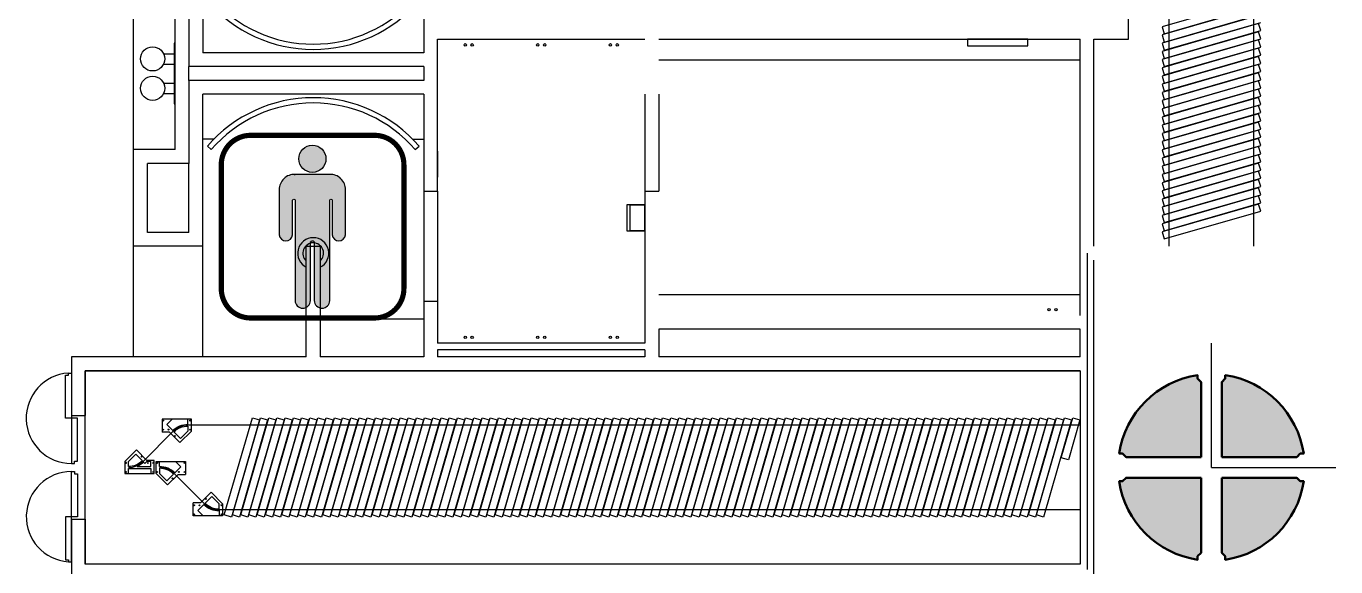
# Model space of a CAD drawing. Extents: x -2543 to 6312, y -522 to 14878.
# Drawn here: x 5554 to 6312, y 6182 to 6495 of the extents above; entities that cross this region are included whole.
import ezdxf
from ezdxf.lldxf.tags import DXFTag

# ---------------------------------------------------------------- set-up
doc = ezdxf.new("R2010")
doc.units = 0
doc.header["$LTSCALE"] = 5000
doc.header["$PDSIZE"] = 1
doc.layers.add('OCCC Phase V$0$2020sc01$0$L01-west$0$S-CONC-COLS', color=7, linetype='Continuous', lineweight=50)
doc.layers.add('OCCC Phase V$0$2020sc01$0$L01-west$0$S-CONC-SHAD', color=253, linetype='Continuous', lineweight=20)
doc.layers.add('OCCC Phase V$0$a-flor-aflta', color=8, linetype='Continuous')
doc.layers.add('show_xref', color=7, linetype='Continuous')
tags = doc.linetypes.add('OCCC PHASE V$0$HIDDEN2', pattern=[0.1875, 0.125, -0.0625]).pattern_tags.tags
tags[6:7] = [DXFTag(74, 4), DXFTag(75, 0), DXFTag(340, '0'), DXFTag(46, 0.0), DXFTag(50, 0.0), DXFTag(44, 0.0), DXFTag(45, 0.0)]
tags[4:5] = [DXFTag(74, 4), DXFTag(75, 0), DXFTag(340, '0'), DXFTag(46, 0.0), DXFTag(50, 0.0), DXFTag(44, 0.0), DXFTag(45, 0.0)]

# ---------------------------------------------------------------- blocks, each defined once
blk = doc.blocks.new('OCCC Phase V$0$WRsurtop')
at = {"layer": 'OCCC Phase V$0$a-flor-aflta', "linetype": 'OCCC PHASE V$0$HIDDEN2'}
for p, q in [((-7.5625, -8.5), (-7.5625, 0)), ((-7.5625, 0), (7.5625, 0)), ((7.5625, 0), (7.5625, -8.5)), ((7.5625, -8.5), (-7.5625, -8.5))]:
    blk.add_line(p, q, dxfattribs=at)
blk = doc.blocks.new('OCCC Phase V$0$45DLIB')
blk.add_lwpolyline([(-1.99999938, 8.5), (-1.99999938, 15.5), (15.00000062, 15.5), (15.00000062, 8), (10.72602788, 8), (4.61301425, 1.88698637)], close=True)
for centre in [(-1.37499938, 14.625), (-1.37499938, 9.375), (11.26248488, 9.42034047), (14.37500062, 14.625), (14.37500062, 9.375), (7.55017428, 5.70802987)]:
    blk.add_circle(centre, 0.2655)
at = {"layer": 'Defpoints'}
blk.add_lwpolyline([(6.2e-07, 15.5), (6.2e-07, 12.516), (13.00000062, 12.516), (13.00000062, 15.5)], dxfattribs=at)
for points in [[(6.2e-07, 11.484), (6.2e-07, 8.5), (4.19880069, 4.30119993), (8.06905355, 8.1714528, 0.19727423)], [(8.79899371, 8.90100986, 0.09294158), (4.97674655, 11.484), (13.00000062, 11.484), (13.00000062, 8.5), (10.62500062, 8.5), (9.51130069, 9.61369993), (8.79880106, 8.9012003)]]:
    blk.add_lwpolyline(points, format="xyb", close=True, dxfattribs=at)
blk = doc.blocks.new('OCCC Phase V$0$2020sc01$0$L01-west$0$c9q')
at = {"layer": 'OCCC Phase V$0$2020sc01$0$L01-west$0$S-CONC-SHAD'}
h = blk.add_hatch(color=256, dxfattribs=at)
edge = h.paths.add_edge_path()
edge.add_line((6, 6), (49.40411969, 6))
edge.add_line((49.40411969, 6), (51.40411969, 8))
edge.add_line((51.40411969, 8), (53.40411969, 8))
edge.add_arc((0, 0), 54, 8.519624009630077, 81.4803756010517)
edge.add_line((8, 53.40411969), (8, 51.40411969))
edge.add_line((8, 51.40411969), (6, 49.40411969))
edge.add_line((6, 49.40411969), (6, 6))
at = {"layer": 'Defpoints'}
blk.add_point((25, 25), dxfattribs=at)
at = {"layer": 'OCCC Phase V$0$2020sc01$0$L01-west$0$S-CONC-COLS'}
blk.add_lwpolyline([(6, 6), (49.40411969, 6), (51.40411969, 8), (53.40411969, 8, 0.32956068), (8, 53.40411969), (8, 51.40411969), (6, 49.40411969)], format="xyb", close=True, dxfattribs=at)
blk = doc.blocks.new('OCCC Phase V$0$I-Rstmen')
h = blk.add_hatch(color=256)
edge = h.paths.add_edge_path()
edge.add_arc((53.94217236, 22.80841982), 7.86485912, 0, 360.0000000000008)
h = blk.add_hatch(color=256)
edge = h.paths.add_edge_path()
edge.add_line((43.36776537, 13.78728022), (43.63229853, 13.78728022))
edge.add_line((43.63229853, 13.78728022), (43.91094377, 13.78728022))
edge.add_arc((43.63935452745231, 4.867709914520999), 8.923704116063677, 88.2559573455592, 179.9812346534924)
edge.add_line((34.71565089, 4.87063258), (34.71565089, -21.32201987))
edge.add_arc((38.616684235, -20.71828853214634), 3.947474216142326, 188.7974105212529, 351.2025894787488)
edge.add_line((42.51771758, -21.32201987), (42.51771758, -1.25956268))
edge.add_arc((43.214330675, -1.25956268), 0.696613095, 0, 180.0000000000004, ccw=False)
edge.add_line((43.91094377, -1.25956268), (43.91094377, -24.66576273))
edge.add_line((43.91094377, -24.66576273), (43.91094377, -59.21777234))
edge.add_arc((48.36926759, -59.21777234), 4.458323819999997, 180.0000000000004, 360)
edge.add_line((52.82759141, -59.21777234), (52.82759141, -25.78034369))
edge.add_arc((53.942172365, -25.78034369), 1.114580955000001, 0, 180.0000000000004, ccw=False)
edge.add_line((55.05675332, -25.78034369), (55.05675332, -59.21777234))
edge.add_arc((59.51507714, -59.21777234), 4.45832382, 180.0000000000004, 360)
edge.add_line((63.97340096, -59.21777234), (63.97340096, -24.66576273))
edge.add_line((63.97340096, -24.66576273), (63.97340096, -1.25956268))
edge.add_arc((64.670014055, -1.25956268), 0.696613095, 0, 180.0000000000004, ccw=False)
edge.add_line((65.36662715, -1.25956268), (65.36662715, -21.32201987))
edge.add_arc((69.267660495, -20.71828853214634), 3.947474216142326, 188.7974105212529, 351.2025894787488)
edge.add_line((73.16869384, -21.32201987), (73.16869384, 4.87063258))
edge.add_arc((64.24499020254778, 4.867709914520907), 8.923704116063677, 0.0187653465081772, 91.74404265444139)
edge.add_line((63.97340096, 13.78728022), (43.36776537, 13.78728022))
at = {"const_width": 3}
blk.add_lwpolyline([(18.18275073, -69.3598488), (89.92841465, -69.3598488, 0.41421356), (106.92080873, -52.36745471), (106.92080873, 19.3782092, 0.41421356), (89.92841465, 36.37060329), (18.18275073, 36.37060329, 0.41421356), (1.19035665, 19.3782092), (1.19035665, -52.36745471, 0.41421356)], format="xyb", close=True, dxfattribs=at)
blk.add_lwpolyline([(43.63229853, 13.78728022), (43.91094377, 13.78728022, 0.42306085), (34.71565089, 4.87063258), (34.71565089, -21.32201987, 0.85714286), (42.51771758, -21.32201987), (42.51771758, -1.25956268, -1), (43.91094377, -1.25956268), (43.91094377, -24.66576273), (43.91094377, -59.21777234, 1), (52.82759141, -59.21777234), (52.82759141, -25.78034369, -1), (55.05675332, -25.78034369), (55.05675332, -59.21777234, 1), (63.97340096, -59.21777234), (63.97340096, -24.66576273), (63.97340096, -1.25956268, -1), (65.36662715, -1.25956268), (65.36662715, -21.32201987, 0.85714286), (73.16869384, -21.32201987), (73.16869384, 4.87063258, 0.42306085), (63.97340096, 13.78728022), (43.36776537, 13.78728022)], format="xyb", close=True)
blk.add_circle((53.94217236, 22.80841982), 7.86485912)
blk = doc.blocks.new('FACILITY_X0000198')
at = {"layer": 'show_xref', "color": 0}
for p, q in [((6192.00004448, 6488), (6192.00004448, 6948)), ((6215.5, 6368), (6215.5, 6886.93387513)), ((6264.5, 6368), (6264.5, 6868.93387513)), ((5656.00004448, 6560), (5656.00004448, 6480)), ((5784.00004448, 6560), (5784.00004448, 6480)), ((5648.00004448, 6512), (5648.00004448, 6472)), ((6267.33354864, 6511.2011761), (6211.48795086, 6495.08333403)), ((6267.33354864, 6506.4511761), (6211.48795086, 6490.33333403)), ((6212.66645974, 6491), (6268.51205752, 6507.11784207)), ((5616.00004448, 6424), (5616.00004448, 6502)), ((5640.00004448, 6424), (5640.00004448, 6504)), ((6267.33354864, 6501.7011761), (6211.48795086, 6485.58333403)), ((6212.66645974, 6486.25), (6268.51205752, 6502.36784207)), ((6267.33354864, 6496.9511761), (6211.48795086, 6480.83333403)), ((6211.48795086, 6495.08333403), (6212.66645974, 6491)), ((6267.33354864, 6492.2011761), (6211.48795086, 6476.08333403)), ((6211.48795086, 6490.33333403), (6212.66645974, 6486.25)), ((6212.66645974, 6481.5), (6268.51205752, 6497.61784207)), ((6212.66645974, 6476.75), (6268.51205752, 6492.86784207)), ((6268.51205752, 6492.86784207), (6267.33354864, 6496.9511761)), ((6268.51205752, 6488.11784207), (6267.33354864, 6492.2011761)), ((5792.00004448, 6488), (5912.00004448, 6488)), ((5792.00004448, 6400), (5792.00004448, 6488)), ((5920.00004448, 6488), (6164.00004448, 6488)), ((6164.00004448, 6328), (6164.00004448, 6488)), ((6172.00004448, 6488), (6192.00004448, 6488)), ((6172.00004448, 6368), (6172.00004448, 6488)), ((6267.33354864, 6487.4511761), (6211.48795086, 6471.33333403)), ((6211.48795086, 6485.58333403), (6212.66645974, 6481.5)), ((6267.33354864, 6482.7011761), (6211.48795086, 6466.58333403)), ((6212.66645974, 6472), (6268.51205752, 6488.11784207)), ((6212.66645974, 6467.25), (6268.51205752, 6483.36784207)), ((6268.51205752, 6483.36784207), (6267.33354864, 6487.4511761)), ((6268.51205752, 6478.61784207), (6267.33354864, 6482.7011761)), ((5633.32091948, 6479.5), (5639.50004448, 6479.5)), ((5784.00004448, 6480), (5656.00004448, 6480)), ((5919.99995552, 6476), (6164.00004448, 6476)), ((6211.48795086, 6480.83333403), (6212.66645974, 6476.75)), ((6267.33354864, 6477.9511761), (6211.48795086, 6461.83333403)), ((6211.48795086, 6476.08333403), (6212.66645974, 6472)), ((6212.66645974, 6462.5), (6268.51205752, 6478.61784207)), ((6268.51205752, 6473.86784207), (6267.33354864, 6477.9511761)), ((5633.32091948, 6473.5), (5639.50004448, 6473.5)), ((5784.00004448, 6472), (5648.00004448, 6472)), ((5648.00004448, 6464), (5648.00004448, 6472)), ((5784.00004448, 6472), (5784.00004448, 6464)), ((6267.33354864, 6473.2011761), (6211.48795086, 6457.08333403)), ((6211.48795086, 6471.33333403), (6212.66645974, 6467.25)), ((6267.33354864, 6468.4511761), (6211.48795086, 6452.33333403)), ((6212.66645974, 6457.75), (6268.51205752, 6473.86784207)), ((6212.66645974, 6453), (6268.51205752, 6469.11784207)), ((6268.51205752, 6469.11784207), (6267.33354864, 6473.2011761)), ((6268.51205752, 6464.36784207), (6267.33354864, 6468.4511761)), ((5633.32091948, 6462.5), (5639.50004448, 6462.5)), ((5784.00004448, 6464), (5648.00004448, 6464)), ((5648.00004448, 6464), (5648.00004448, 6416)), ((6211.48795086, 6466.58333403), (6212.66645974, 6462.5)), ((6267.33354864, 6463.7011761), (6211.48795086, 6447.58333403)), ((6211.48795086, 6461.83333403), (6212.66645974, 6457.75)), ((6212.66645974, 6448.25), (6268.51205752, 6464.36784207)), ((6268.51205752, 6459.61784207), (6267.33354864, 6463.7011761)), ((5633.32091948, 6456.5), (5639.50004448, 6456.5)), ((5784.00004448, 6456), (5656.00004448, 6456)), ((5656.00004448, 6368), (5656.00004448, 6456)), ((5784.00004448, 6456), (5784.00004448, 6400)), ((5911.99995552, 6456), (5911.99995552, 6400)), ((5919.99995552, 6456), (5919.99995552, 6400)), ((6267.33354864, 6458.9511761), (6211.48795086, 6442.83333403)), ((6211.48795086, 6457.08333403), (6212.66645974, 6453)), ((6267.33354864, 6454.2011761), (6211.48795086, 6438.08333403)), ((6211.48795086, 6452.33333403), (6212.66645974, 6448.25)), ((6212.66645974, 6443.5), (6268.51205752, 6459.61784207)), ((6212.66645974, 6438.75), (6268.51205752, 6454.86784207)), ((6268.51205752, 6454.86784207), (6267.33354864, 6458.9511761)), ((6268.51205752, 6450.11784207), (6267.33354864, 6454.2011761)), ((6267.33354864, 6449.4511761), (6211.48795086, 6433.33333403)), ((6211.48795086, 6447.58333403), (6212.66645974, 6443.5)), ((6267.33354864, 6444.7011761), (6211.48795086, 6428.58333403)), ((6212.66645974, 6434), (6268.51205752, 6450.11784207)), ((6212.66645974, 6429.25), (6268.51205752, 6445.36784207)), ((6268.51205752, 6445.36784207), (6267.33354864, 6449.4511761)), ((6268.51205752, 6440.61784207), (6267.33354864, 6444.7011761)), ((6211.48795086, 6442.83333403), (6212.66645974, 6438.75)), ((6267.33354864, 6439.9511761), (6211.48795086, 6423.83333403)), ((6211.48795086, 6438.08333403), (6212.66645974, 6434)), ((6212.66645974, 6424.5), (6268.51205752, 6440.61784207)), ((6268.51205752, 6435.86784207), (6267.33354864, 6439.9511761)), ((5662.47030252, 6430.0196747), (5656.00080252, 6430.0196747)), ((5777.52978643, 6430.0196747), (5783.99928643, 6430.0196747)), ((6267.33354864, 6435.2011761), (6211.48795086, 6419.08333403)), ((6211.48795086, 6433.33333403), (6212.66645974, 6429.25)), ((6267.33354864, 6430.4511761), (6211.48795086, 6414.33333403)), ((6212.66645974, 6419.75), (6268.51205752, 6435.86784207)), ((6212.66645974, 6415), (6268.51205752, 6431.11784207)), ((6268.51205752, 6431.11784207), (6267.33354864, 6435.2011761)), ((6268.51205752, 6426.36784207), (6267.33354864, 6430.4511761)), ((5616.00004448, 6368), (5616.00004448, 6424)), ((5640.00004448, 6424), (5616.00004448, 6424)), ((5661.00080252, 6424.0196747), (5658.73155252, 6425.9819247)), ((5778.99928643, 6424.0196747), (5781.26853643, 6425.9819247)), ((5792.00004448, 6423.0625), (5792.00004448, 6408.0625)), ((6211.48795086, 6428.58333403), (6212.66645974, 6424.5)), ((6267.33354864, 6425.7011761), (6211.48795086, 6409.58333403)), ((6211.48795086, 6423.83333403), (6212.66645974, 6419.75)), ((6212.66645974, 6410.25), (6268.51205752, 6426.36784207)), ((6268.51205752, 6421.61784207), (6267.33354864, 6425.7011761)), ((5624.00004448, 6376), (5624.00004448, 6416)), ((5648.00004448, 6416), (5624.00004448, 6416)), ((5648.00004448, 6376), (5648.00004448, 6416)), ((6267.33354864, 6420.9511761), (6211.48795086, 6404.83333403)), ((6211.48795086, 6419.08333403), (6212.66645974, 6415)), ((6267.33354864, 6416.2011761), (6211.48795086, 6400.08333403)), ((6211.48795086, 6414.33333403), (6212.66645974, 6410.25)), ((6212.66645974, 6405.5), (6268.51205752, 6421.61784207)), ((6212.66645974, 6400.75), (6268.51205752, 6416.86784207)), ((6268.51205752, 6416.86784207), (6267.33354864, 6420.9511761)), ((6268.51205752, 6412.11784207), (6267.33354864, 6416.2011761)), ((6267.33354864, 6411.4511761), (6211.48795086, 6395.33333403)), ((6211.48795086, 6409.58333403), (6212.66645974, 6405.5)), ((6267.33354864, 6406.7011761), (6211.48795086, 6390.58333403)), ((6212.66645974, 6396), (6268.51205752, 6412.11784207)), ((6212.66645974, 6391.25), (6268.51205752, 6407.36784207)), ((6268.51205752, 6407.36784207), (6267.33354864, 6411.4511761)), ((6268.51205752, 6402.61784207), (6267.33354864, 6406.7011761)), ((5783.99995552, 6400), (5783.99995552, 6336)), ((5784.00004448, 6400), (5792.00004448, 6400)), ((5791.99995552, 6400), (5791.99995552, 6336)), ((5912.00004448, 6400), (5912.00004448, 6312)), ((5912.00004448, 6400), (5920.00004448, 6400)), ((6211.48795086, 6404.83333403), (6212.66645974, 6400.75)), ((6267.33354864, 6401.9511761), (6211.48795086, 6385.83333403)), ((6211.48795086, 6400.08333403), (6212.66645974, 6396)), ((6212.66645974, 6386.5), (6268.51205752, 6402.61784207)), ((6268.51205752, 6397.86784207), (6267.33354864, 6401.9511761)), ((5901.49995552, 6392), (5901.49995552, 6377)), ((5911.99995552, 6392), (5901.49995552, 6392)), ((5911.99995552, 6377), (5911.99995552, 6392)), ((6267.33354864, 6397.2011761), (6211.48795086, 6381.08333403)), ((6211.48795086, 6395.33333403), (6212.66645974, 6391.25)), ((6267.33354864, 6392.4511761), (6211.48795086, 6376.33333403)), ((6212.66645974, 6381.75), (6268.51205752, 6397.86784207)), ((6212.66645974, 6377), (6268.51205752, 6393.11784207)), ((6268.51205752, 6393.11784207), (6267.33354864, 6397.2011761)), ((6268.51205752, 6388.36784207), (6267.33354864, 6392.4511761)), ((6211.48795086, 6390.58333403), (6212.66645974, 6386.5)), ((6211.48795086, 6385.83333403), (6212.66645974, 6381.75)), ((6212.66645974, 6372.25), (6268.51205752, 6388.36784207)), ((5901.49995552, 6377), (5911.99995552, 6377)), ((6211.48795086, 6381.08333403), (6212.66645974, 6377)), ((6211.48795086, 6376.33333403), (6212.66645974, 6372.25)), ((5648.00004448, 6376), (5624.00004448, 6376)), ((5616.00004448, 6304), (5616.00004448, 6368)), ((5656.00004448, 6368), (5616.00004448, 6368)), ((5656.00004448, 6304), (5656.00004448, 6368)), ((5716.00004448, 6368), (5724.00004448, 6368)), ((5716.00004448, 6304), (5716.00004448, 6368)), ((5724.00004448, 6368), (5724.00004448, 6304)), ((6168, 6364), (6168, 6298)), ((6172.00004448, 6120), (6172.00004448, 6360)), ((6164.00004448, 6340), (5919.99995552, 6340)), ((5784.00004448, 6336), (5784.00004448, 6304)), ((5792.00004448, 6336), (5784.00004448, 6336)), ((5792.00004448, 6336), (5792.00004448, 6312)), ((5724.00004448, 6326), (5784.00004448, 6326)), ((6164.00004448, 6320), (5920.00004448, 6320)), ((5920.00004448, 6320), (5920.00004448, 6304)), ((6164.00004448, 6304), (6164.00004448, 6320)), ((5912.00004448, 6312), (5792.00004448, 6312)), ((6240, 6240), (6240, 6312)), ((5716.00004448, 6304), (5580.00004448, 6304)), ((5580.00004448, 6304), (5580.00004448, 6270)), ((5784.00004448, 6304), (5724.00004448, 6304)), ((5912.00004448, 6308), (5792.00004448, 6308)), ((5792.00004448, 6308), (5792.00004448, 6304)), ((5912.00004448, 6304), (5792.00004448, 6304)), ((5912.00004448, 6308), (5912.00004448, 6304)), ((6164.00004448, 6304), (5920.00004448, 6304)), ((5576.50004448, 6268.5), (5576.50004448, 6293.375)), ((5576.50004448, 6293.375), (5578.25004448, 6293.375)), ((5578.25004448, 6293.375), (5578.25004448, 6294.625)), ((5578.25004448, 6294.625), (5580.00004448, 6294.625)), ((5580.00004448, 6294.625), (5580.00004448, 6268.5)), ((6164.00004448, 6296), (5588.00004448, 6296)), ((5588.00004448, 6296), (5588.00004448, 6270)), ((6164.00004448, 6296), (6164.00004448, 6184)), ((6168, 6298), (6168, 6298)), ((6168, 6298), (6168, 6181)), ((5580.00004448, 6268.5), (5576.50004448, 6268.5)), ((5580.00004448, 6270), (5588.00004448, 6270)), ((5580.00004448, 6268.5), (5580.00004448, 6242.375)), ((5583.50004448, 6268.5), (5580.00004448, 6268.5)), ((5583.50004448, 6243.625), (5583.50004448, 6268.5)), ((5632.44116881, 6268), (5632.44116881, 6260.5)), ((5649.44116881, 6268), (5632.44116881, 6268)), ((6164.00004448, 6264.5), (5647.44116935, 6264.5)), ((5649.44116881, 6261), (5649.44116881, 6268)), ((5668.52141367, 6212.48630427), (5684.74324181, 6268.69219623)), ((5688.82657584, 6267.51368735), (5672.6047477, 6211.30779539)), ((5673.27141367, 6212.48630427), (5689.49324181, 6268.69219623)), ((5693.57657584, 6267.51368735), (5677.3547477, 6211.30779539)), ((5678.02141367, 6212.48630427), (5694.24324181, 6268.69219623)), ((5698.32657584, 6267.51368735), (5682.1047477, 6211.30779539)), ((5682.77141367, 6212.48630427), (5698.99324181, 6268.69219623)), ((5684.74324181, 6268.69219623), (5688.82657584, 6267.51368735)), ((5703.07657584, 6267.51368735), (5686.8547477, 6211.30779539)), ((5687.52141367, 6212.48630427), (5703.74324181, 6268.69219623)), ((5689.49324181, 6268.69219623), (5693.57657584, 6267.51368735)), ((5707.82657584, 6267.51368735), (5691.6047477, 6211.30779539)), ((5692.27141367, 6212.48630427), (5708.49324181, 6268.69219623)), ((5694.24324181, 6268.69219623), (5698.32657584, 6267.51368735)), ((5712.57657584, 6267.51368735), (5696.3547477, 6211.30779539)), ((5697.02141367, 6212.48630427), (5713.24324181, 6268.69219623)), ((5698.99324181, 6268.69219623), (5703.07657584, 6267.51368735)), ((5717.32657584, 6267.51368735), (5701.1047477, 6211.30779539)), ((5701.77141367, 6212.48630427), (5717.99324181, 6268.69219623)), ((5703.74324181, 6268.69219623), (5707.82657584, 6267.51368735)), ((5722.07657584, 6267.51368735), (5705.8547477, 6211.30779539)), ((5706.52141367, 6212.48630427), (5722.74324181, 6268.69219623)), ((5708.49324181, 6268.69219623), (5712.57657584, 6267.51368735)), ((5726.82657584, 6267.51368735), (5710.6047477, 6211.30779539)), ((5711.27141367, 6212.48630427), (5727.49324181, 6268.69219623)), ((5713.24324181, 6268.69219623), (5717.32657584, 6267.51368735)), ((5731.57657584, 6267.51368735), (5715.3547477, 6211.30779539)), ((5716.02141367, 6212.48630427), (5732.24324181, 6268.69219623)), ((5717.99324181, 6268.69219623), (5722.07657584, 6267.51368735)), ((5736.32657584, 6267.51368735), (5720.1047477, 6211.30779539)), ((5720.77141367, 6212.48630427), (5736.99324181, 6268.69219623)), ((5722.74324181, 6268.69219623), (5726.82657584, 6267.51368735)), ((5741.07657584, 6267.51368735), (5724.8547477, 6211.30779539)), ((5725.52141367, 6212.48630427), (5741.74324181, 6268.69219623)), ((5727.49324181, 6268.69219623), (5731.57657584, 6267.51368735)), ((5745.82657584, 6267.51368735), (5729.6047477, 6211.30779539)), ((5730.27141367, 6212.48630427), (5746.49324181, 6268.69219623)), ((5732.24324181, 6268.69219623), (5736.32657584, 6267.51368735)), ((5750.57657584, 6267.51368735), (5734.3547477, 6211.30779539)), ((5735.02141367, 6212.48630427), (5751.24324181, 6268.69219623)), ((5736.99324181, 6268.69219623), (5741.07657584, 6267.51368735)), ((5755.32657584, 6267.51368735), (5739.1047477, 6211.30779539)), ((5739.77141367, 6212.48630427), (5755.99324181, 6268.69219623)), ((5741.74324181, 6268.69219623), (5745.82657584, 6267.51368735)), ((5760.07657584, 6267.51368735), (5743.8547477, 6211.30779539)), ((5744.52141367, 6212.48630427), (5760.74324181, 6268.69219623)), ((5746.49324181, 6268.69219623), (5750.57657584, 6267.51368735)), ((5764.82657584, 6267.51368735), (5748.6047477, 6211.30779539)), ((5749.27141367, 6212.48630427), (5765.49324181, 6268.69219623)), ((5751.24324181, 6268.69219623), (5755.32657584, 6267.51368735)), ((5769.57657584, 6267.51368735), (5753.3547477, 6211.30779539)), ((5754.02141367, 6212.48630427), (5770.24324181, 6268.69219623)), ((5755.99324181, 6268.69219623), (5760.07657584, 6267.51368735)), ((5774.32657584, 6267.51368735), (5758.1047477, 6211.30779539)), ((5758.77141367, 6212.48630427), (5774.99324181, 6268.69219623)), ((5760.74324181, 6268.69219623), (5764.82657584, 6267.51368735)), ((5779.07657584, 6267.51368735), (5762.8547477, 6211.30779539)), ((5763.52141367, 6212.48630427), (5779.74324181, 6268.69219623)), ((5765.49324181, 6268.69219623), (5769.57657584, 6267.51368735)), ((5783.82657584, 6267.51368735), (5767.6047477, 6211.30779539)), ((5768.27141367, 6212.48630427), (5784.49324181, 6268.69219623)), ((5770.24324181, 6268.69219623), (5774.32657584, 6267.51368735)), ((5788.57657584, 6267.51368735), (5772.3547477, 6211.30779539)), ((5773.02141367, 6212.48630427), (5789.24324181, 6268.69219623)), ((5774.99324181, 6268.69219623), (5779.07657584, 6267.51368735)), ((5793.32657584, 6267.51368735), (5777.1047477, 6211.30779539)), ((5777.77141367, 6212.48630427), (5793.99324181, 6268.69219623)), ((5779.74324181, 6268.69219623), (5783.82657584, 6267.51368735)), ((5798.07657584, 6267.51368735), (5781.8547477, 6211.30779539)), ((5782.52141367, 6212.48630427), (5798.74324181, 6268.69219623)), ((5784.49324181, 6268.69219623), (5788.57657584, 6267.51368735)), ((5802.82657584, 6267.51368735), (5786.6047477, 6211.30779539)), ((5787.27141367, 6212.48630427), (5803.49324181, 6268.69219623)), ((5789.24324181, 6268.69219623), (5793.32657584, 6267.51368735)), ((5807.57657584, 6267.51368735), (5791.3547477, 6211.30779539)), ((5792.02141367, 6212.48630427), (5808.24324181, 6268.69219623)), ((5793.99324181, 6268.69219623), (5798.07657584, 6267.51368735)), ((5812.32657584, 6267.51368735), (5796.1047477, 6211.30779539)), ((5796.77141367, 6212.48630427), (5812.99324181, 6268.69219623)), ((5798.74324181, 6268.69219623), (5802.82657584, 6267.51368735)), ((5817.07657584, 6267.51368735), (5800.8547477, 6211.30779539)), ((5801.52141367, 6212.48630427), (5817.74324181, 6268.69219623)), ((5803.49324181, 6268.69219623), (5807.57657584, 6267.51368735)), ((5821.82657584, 6267.51368735), (5805.6047477, 6211.30779539)), ((5806.27141367, 6212.48630427), (5822.49324181, 6268.69219623)), ((5808.24324181, 6268.69219623), (5812.32657584, 6267.51368735)), ((5826.57657584, 6267.51368735), (5810.3547477, 6211.30779539)), ((5811.02141367, 6212.48630427), (5827.24324181, 6268.69219623)), ((5812.99324181, 6268.69219623), (5817.07657584, 6267.51368735)), ((5831.32657584, 6267.51368735), (5815.1047477, 6211.30779539)), ((5815.77141367, 6212.48630427), (5831.99324181, 6268.69219623)), ((5817.74324181, 6268.69219623), (5821.82657584, 6267.51368735)), ((5836.07657584, 6267.51368735), (5819.8547477, 6211.30779539)), ((5820.52141367, 6212.48630427), (5836.74324181, 6268.69219623)), ((5822.49324181, 6268.69219623), (5826.57657584, 6267.51368735)), ((5840.82657584, 6267.51368735), (5824.6047477, 6211.30779539)), ((5825.27141367, 6212.48630427), (5841.49324181, 6268.69219623)), ((5827.24324181, 6268.69219623), (5831.32657584, 6267.51368735)), ((5845.57657584, 6267.51368735), (5829.3547477, 6211.30779539)), ((5830.02141367, 6212.48630427), (5846.24324181, 6268.69219623)), ((5831.99324181, 6268.69219623), (5836.07657584, 6267.51368735)), ((5850.32657584, 6267.51368735), (5834.1047477, 6211.30779539)), ((5834.77141367, 6212.48630427), (5850.99324181, 6268.69219623)), ((5836.74324181, 6268.69219623), (5840.82657584, 6267.51368735)), ((5855.07657584, 6267.51368735), (5838.8547477, 6211.30779539)), ((5839.52141367, 6212.48630427), (5855.74324181, 6268.69219623)), ((5841.49324181, 6268.69219623), (5845.57657584, 6267.51368735)), ((5859.82657584, 6267.51368735), (5843.6047477, 6211.30779539)), ((5844.27141367, 6212.48630427), (5860.49324181, 6268.69219623)), ((5846.24324181, 6268.69219623), (5850.32657584, 6267.51368735)), ((5864.57657584, 6267.51368735), (5848.3547477, 6211.30779539)), ((5849.02141367, 6212.48630427), (5865.24324181, 6268.69219623)), ((5850.99324181, 6268.69219623), (5855.07657584, 6267.51368735)), ((5869.32657584, 6267.51368735), (5853.1047477, 6211.30779539)), ((5853.77141367, 6212.48630427), (5869.99324181, 6268.69219623)), ((5855.74324181, 6268.69219623), (5859.82657584, 6267.51368735)), ((5874.07657584, 6267.51368735), (5857.8547477, 6211.30779539)), ((5858.52141367, 6212.48630427), (5874.74324181, 6268.69219623)), ((5860.49324181, 6268.69219623), (5864.57657584, 6267.51368735)), ((5878.82657584, 6267.51368735), (5862.6047477, 6211.30779539)), ((5863.27141367, 6212.48630427), (5879.49324181, 6268.69219623)), ((5865.24324181, 6268.69219623), (5869.32657584, 6267.51368735)), ((5883.57657584, 6267.51368735), (5867.3547477, 6211.30779539)), ((5868.02141367, 6212.48630427), (5884.24324181, 6268.69219623)), ((5869.99324181, 6268.69219623), (5874.07657584, 6267.51368735)), ((5888.32657584, 6267.51368735), (5872.1047477, 6211.30779539)), ((5872.77141367, 6212.48630427), (5888.99324181, 6268.69219623)), ((5874.74324181, 6268.69219623), (5878.82657584, 6267.51368735)), ((5893.07657584, 6267.51368735), (5876.8547477, 6211.30779539)), ((5877.52141367, 6212.48630427), (5893.74324181, 6268.69219623)), ((5879.49324181, 6268.69219623), (5883.57657584, 6267.51368735)), ((5897.82657584, 6267.51368735), (5881.6047477, 6211.30779539)), ((5882.27141367, 6212.48630427), (5898.49324181, 6268.69219623)), ((5884.24324181, 6268.69219623), (5888.32657584, 6267.51368735)), ((5902.57657584, 6267.51368735), (5886.3547477, 6211.30779539)), ((5887.02141367, 6212.48630427), (5903.24324181, 6268.69219623)), ((5888.99324181, 6268.69219623), (5893.07657584, 6267.51368735)), ((5907.32657584, 6267.51368735), (5891.1047477, 6211.30779539)), ((5891.77141367, 6212.48630427), (5907.99324181, 6268.69219623)), ((5893.74324181, 6268.69219623), (5897.82657584, 6267.51368735)), ((5912.07657584, 6267.51368735), (5895.8547477, 6211.30779539)), ((5896.52141367, 6212.48630427), (5912.74324181, 6268.69219623)), ((5898.49324181, 6268.69219623), (5902.57657584, 6267.51368735)), ((5916.82657584, 6267.51368735), (5900.6047477, 6211.30779539)), ((5901.27141367, 6212.48630427), (5917.49324181, 6268.69219623)), ((5903.24324181, 6268.69219623), (5907.32657584, 6267.51368735)), ((5921.57657584, 6267.51368735), (5905.3547477, 6211.30779539)), ((5906.02141367, 6212.48630427), (5922.24324181, 6268.69219623)), ((5907.99324181, 6268.69219623), (5912.07657584, 6267.51368735)), ((5926.32657584, 6267.51368735), (5910.1047477, 6211.30779539)), ((5910.77141367, 6212.48630427), (5926.99324181, 6268.69219623)), ((5912.74324181, 6268.69219623), (5916.82657584, 6267.51368735)), ((5931.07657584, 6267.51368735), (5914.8547477, 6211.30779539)), ((5915.52141367, 6212.48630427), (5931.74324181, 6268.69219623)), ((5917.49324181, 6268.69219623), (5921.57657584, 6267.51368735)), ((5935.82657584, 6267.51368735), (5919.6047477, 6211.30779539)), ((5920.27141367, 6212.48630427), (5936.49324181, 6268.69219623)), ((5922.24324181, 6268.69219623), (5926.32657584, 6267.51368735)), ((5940.57657584, 6267.51368735), (5924.3547477, 6211.30779539)), ((5925.02141367, 6212.48630427), (5941.24324181, 6268.69219623)), ((5926.99324181, 6268.69219623), (5931.07657584, 6267.51368735)), ((5945.32657584, 6267.51368735), (5929.1047477, 6211.30779539)), ((5929.77141367, 6212.48630427), (5945.99324181, 6268.69219623)), ((5931.74324181, 6268.69219623), (5935.82657584, 6267.51368735)), ((5950.07657584, 6267.51368735), (5933.8547477, 6211.30779539)), ((5934.52141367, 6212.48630427), (5950.74324181, 6268.69219623)), ((5936.49324181, 6268.69219623), (5940.57657584, 6267.51368735)), ((5954.82657584, 6267.51368735), (5938.6047477, 6211.30779539)), ((5939.27141367, 6212.48630427), (5955.49324181, 6268.69219623)), ((5941.24324181, 6268.69219623), (5945.32657584, 6267.51368735)), ((5959.57657584, 6267.51368735), (5943.3547477, 6211.30779539)), ((5944.02141367, 6212.48630427), (5960.24324181, 6268.69219623)), ((5945.99324181, 6268.69219623), (5950.07657584, 6267.51368735)), ((5964.32657584, 6267.51368735), (5948.1047477, 6211.30779539)), ((5948.77141367, 6212.48630427), (5964.99324181, 6268.69219623)), ((5950.74324181, 6268.69219623), (5954.82657584, 6267.51368735)), ((5969.07657584, 6267.51368735), (5952.8547477, 6211.30779539)), ((5953.52141367, 6212.48630427), (5969.74324181, 6268.69219623)), ((5955.49324181, 6268.69219623), (5959.57657584, 6267.51368735)), ((5973.82657584, 6267.51368735), (5957.6047477, 6211.30779539)), ((5958.27141367, 6212.48630427), (5974.49324181, 6268.69219623)), ((5960.24324181, 6268.69219623), (5964.32657584, 6267.51368735)), ((5978.57657584, 6267.51368735), (5962.3547477, 6211.30779539)), ((5963.02141367, 6212.48630427), (5979.24324181, 6268.69219623)), ((5964.99324181, 6268.69219623), (5969.07657584, 6267.51368735)), ((5983.32657584, 6267.51368735), (5967.1047477, 6211.30779539)), ((5967.77141367, 6212.48630427), (5983.99324181, 6268.69219623)), ((5969.74324181, 6268.69219623), (5973.82657584, 6267.51368735)), ((5988.07657584, 6267.51368735), (5971.8547477, 6211.30779539)), ((5972.52141367, 6212.48630427), (5988.74324181, 6268.69219623)), ((5974.49324181, 6268.69219623), (5978.57657584, 6267.51368735)), ((5992.82657584, 6267.51368735), (5976.6047477, 6211.30779539)), ((5977.27141367, 6212.48630427), (5993.49324181, 6268.69219623)), ((5979.24324181, 6268.69219623), (5983.32657584, 6267.51368735)), ((5997.57657584, 6267.51368735), (5981.3547477, 6211.30779539)), ((5982.02141367, 6212.48630427), (5998.24324181, 6268.69219623)), ((5983.99324181, 6268.69219623), (5988.07657584, 6267.51368735)), ((6002.32657584, 6267.51368735), (5986.1047477, 6211.30779539)), ((5986.77141367, 6212.48630427), (6002.99324181, 6268.69219623)), ((5988.74324181, 6268.69219623), (5992.82657584, 6267.51368735)), ((6007.07657584, 6267.51368735), (5990.8547477, 6211.30779539)), ((5991.52141367, 6212.48630427), (6007.74324181, 6268.69219623)), ((5993.49324181, 6268.69219623), (5997.57657584, 6267.51368735)), ((6011.82657584, 6267.51368735), (5995.6047477, 6211.30779539)), ((5996.27141367, 6212.48630427), (6012.49324181, 6268.69219623)), ((5998.24324181, 6268.69219623), (6002.32657584, 6267.51368735)), ((6016.57657584, 6267.51368735), (6000.3547477, 6211.30779539)), ((6001.02141367, 6212.48630427), (6017.24324181, 6268.69219623)), ((6002.99324181, 6268.69219623), (6007.07657584, 6267.51368735)), ((6021.32657584, 6267.51368735), (6005.1047477, 6211.30779539)), ((6005.77141367, 6212.48630427), (6021.99324181, 6268.69219623)), ((6007.74324181, 6268.69219623), (6011.82657584, 6267.51368735)), ((6026.07657584, 6267.51368735), (6009.8547477, 6211.30779539)), ((6010.52141367, 6212.48630427), (6026.74324181, 6268.69219623)), ((6012.49324181, 6268.69219623), (6016.57657584, 6267.51368735)), ((6030.82657584, 6267.51368735), (6014.6047477, 6211.30779539)), ((6015.27141367, 6212.48630427), (6031.49324181, 6268.69219623)), ((6017.24324181, 6268.69219623), (6021.32657584, 6267.51368735)), ((6035.57657584, 6267.51368735), (6019.3547477, 6211.30779539)), ((6020.02141367, 6212.48630427), (6036.24324181, 6268.69219623)), ((6021.99324181, 6268.69219623), (6026.07657584, 6267.51368735)), ((6040.32657584, 6267.51368735), (6024.1047477, 6211.30779539)), ((6024.77141367, 6212.48630427), (6040.99324181, 6268.69219623)), ((6026.74324181, 6268.69219623), (6030.82657584, 6267.51368735)), ((6045.07657584, 6267.51368735), (6028.8547477, 6211.30779539)), ((6029.52141367, 6212.48630427), (6045.74324181, 6268.69219623)), ((6031.49324181, 6268.69219623), (6035.57657584, 6267.51368735)), ((6049.82657584, 6267.51368735), (6033.6047477, 6211.30779539)), ((6034.27141367, 6212.48630427), (6050.49324181, 6268.69219623)), ((6036.24324181, 6268.69219623), (6040.32657584, 6267.51368735)), ((6054.57657584, 6267.51368735), (6038.3547477, 6211.30779539)), ((6039.02141367, 6212.48630427), (6055.24324181, 6268.69219623)), ((6040.99324181, 6268.69219623), (6045.07657584, 6267.51368735)), ((6059.32657584, 6267.51368735), (6043.1047477, 6211.30779539)), ((6043.77141367, 6212.48630427), (6059.99324181, 6268.69219623)), ((6045.74324181, 6268.69219623), (6049.82657584, 6267.51368735)), ((6064.07657584, 6267.51368735), (6047.8547477, 6211.30779539)), ((6048.52141367, 6212.48630427), (6064.74324181, 6268.69219623)), ((6050.49324181, 6268.69219623), (6054.57657584, 6267.51368735)), ((6068.82657584, 6267.51368735), (6052.6047477, 6211.30779539)), ((6053.27141367, 6212.48630427), (6069.49324181, 6268.69219623)), ((6055.24324181, 6268.69219623), (6059.32657584, 6267.51368735)), ((6073.57657584, 6267.51368735), (6057.3547477, 6211.30779539)), ((6058.02141367, 6212.48630427), (6074.24324181, 6268.69219623)), ((6059.99324181, 6268.69219623), (6064.07657584, 6267.51368735)), ((6078.32657584, 6267.51368735), (6062.1047477, 6211.30779539)), ((6062.77141367, 6212.48630427), (6078.99324181, 6268.69219623)), ((6064.74324181, 6268.69219623), (6068.82657584, 6267.51368735)), ((6083.07657584, 6267.51368735), (6066.8547477, 6211.30779539)), ((6067.52141367, 6212.48630427), (6083.74324181, 6268.69219623)), ((6069.49324181, 6268.69219623), (6073.57657584, 6267.51368735)), ((6087.82657584, 6267.51368735), (6071.6047477, 6211.30779539)), ((6072.27141367, 6212.48630427), (6088.49324181, 6268.69219623)), ((6074.24324181, 6268.69219623), (6078.32657584, 6267.51368735)), ((6092.57657584, 6267.51368735), (6076.3547477, 6211.30779539)), ((6077.02141367, 6212.48630427), (6093.24324181, 6268.69219623)), ((6078.99324181, 6268.69219623), (6083.07657584, 6267.51368735)), ((6097.32657584, 6267.51368735), (6081.1047477, 6211.30779539)), ((6081.77141367, 6212.48630427), (6097.99324181, 6268.69219623)), ((6083.74324181, 6268.69219623), (6087.82657584, 6267.51368735)), ((6102.07657584, 6267.51368735), (6085.8547477, 6211.30779539)), ((6086.52141367, 6212.48630427), (6102.74324181, 6268.69219623)), ((6088.49324181, 6268.69219623), (6092.57657584, 6267.51368735)), ((6106.82657584, 6267.51368735), (6090.6047477, 6211.30779539)), ((6091.27141367, 6212.48630427), (6107.49324181, 6268.69219623)), ((6093.24324181, 6268.69219623), (6097.32657584, 6267.51368735)), ((6111.57657584, 6267.51368735), (6095.3547477, 6211.30779539)), ((6096.02141367, 6212.48630427), (6112.24324181, 6268.69219623)), ((6097.99324181, 6268.69219623), (6102.07657584, 6267.51368735)), ((6116.32657584, 6267.51368735), (6100.1047477, 6211.30779539)), ((6100.77141367, 6212.48630427), (6116.99324181, 6268.69219623)), ((6102.74324181, 6268.69219623), (6106.82657584, 6267.51368735)), ((6121.07657584, 6267.51368735), (6104.8547477, 6211.30779539)), ((6105.52141367, 6212.48630427), (6121.74324181, 6268.69219623)), ((6107.49324181, 6268.69219623), (6111.57657584, 6267.51368735)), ((6125.82657584, 6267.51368735), (6109.6047477, 6211.30779539)), ((6110.27141367, 6212.48630427), (6126.49324181, 6268.69219623)), ((6112.24324181, 6268.69219623), (6116.32657584, 6267.51368735)), ((6130.57657584, 6267.51368735), (6114.3547477, 6211.30779539)), ((6115.02141367, 6212.48630427), (6131.24324181, 6268.69219623)), ((6116.99324181, 6268.69219623), (6121.07657584, 6267.51368735)), ((6135.32657584, 6267.51368735), (6119.1047477, 6211.30779539)), ((6119.77141367, 6212.48630427), (6135.99324181, 6268.69219623)), ((6121.74324181, 6268.69219623), (6125.82657584, 6267.51368735)), ((6140.07657584, 6267.51368735), (6123.8547477, 6211.30779539)), ((6124.52141367, 6212.48630427), (6140.74324181, 6268.69219623)), ((6126.49324181, 6268.69219623), (6130.57657584, 6267.51368735)), ((6144.82657584, 6267.51368735), (6128.6047477, 6211.30779539)), ((6129.27141367, 6212.48630427), (6145.49324181, 6268.69219623)), ((6131.24324181, 6268.69219623), (6135.32657584, 6267.51368735)), ((6149.57657584, 6267.51368735), (6133.3547477, 6211.30779539)), ((6134.02141367, 6212.48630427), (6150.24324181, 6268.69219623)), ((6135.99324181, 6268.69219623), (6140.07657584, 6267.51368735)), ((6154.32657584, 6267.51368735), (6138.1047477, 6211.30779539)), ((6138.77141367, 6212.48630427), (6154.99324181, 6268.69219623)), ((6140.74324181, 6268.69219623), (6144.82657584, 6267.51368735)), ((6159.07657584, 6267.51368735), (6142.8547477, 6211.30779539)), ((6145.49324181, 6268.69219623), (6149.57657584, 6267.51368735)), ((6150.24324181, 6268.69219623), (6154.32657584, 6267.51368735)), ((6153.08814274, 6245.63340311), (6159.74324181, 6268.69219623)), ((6154.99324181, 6268.69219623), (6159.07657584, 6267.51368735)), ((6163.82657584, 6267.51368735), (6157.17147678, 6244.45489423)), ((6159.74324181, 6268.69219623), (6163.82657584, 6267.51368735)), ((5621.48532522, 6243.51471863), (5638.95588797, 6260.98528137)), ((5636.71514155, 6260.5), (5632.44116881, 6260.5)), ((5636.71514155, 6260.5), (5642.82815518, 6254.38698637)), ((5649.44116881, 6261), (5642.82815518, 6254.38698637)), ((5580.00004448, 6242.375), (5581.75004448, 6242.375)), ((5581.75004448, 6242.375), (5581.75004448, 6243.625)), ((5581.75004448, 6243.625), (5583.50004448, 6243.625)), ((5629.00004385, 6236.5), (5629.00004385, 6243.5)), ((5629.00004385, 6243.5), (5646.00004385, 6243.5)), ((5646.00004385, 6243.5), (5646.00004385, 6236)), ((6157.17147678, 6244.45489423), (6153.08814274, 6245.63340311)), ((6240, 6240), (6312, 6240)), ((5580.00004448, 6211.5), (5580.00004448, 6237.625)), ((5580.00004448, 6237.625), (5581.75004448, 6237.625)), ((5581.75004448, 6237.625), (5581.75004448, 6236.375)), ((5581.75004448, 6236.375), (5583.50004448, 6236.375)), ((5583.50004448, 6236.375), (5583.50004448, 6211.5)), ((5629.00004385, 6236.5), (5635.61305748, 6229.88698637)), ((5641.72607111, 6236), (5635.61305748, 6229.88698637)), ((5639.48532522, 6236.48528137), (5656.95588797, 6219.01471863)), ((5641.72607111, 6236), (5646.00004385, 6236)), ((5654.71514155, 6219.5), (5660.82815518, 6225.61301363)), ((5667.44116881, 6219), (5660.82815518, 6225.61301363)), ((5650.44116881, 6212), (5650.44116881, 6219.5)), ((5654.71514155, 6219.5), (5650.44116881, 6219.5)), ((5667.44116881, 6219), (5667.44116881, 6212)), ((5576.50004448, 6211.5), (5576.50004448, 6186.625)), ((5580.00004448, 6211.5), (5576.50004448, 6211.5)), ((5580.00004448, 6185.375), (5580.00004448, 6211.5)), ((5583.50004448, 6211.5), (5580.00004448, 6211.5)), ((5580.00004448, 6210), (5588.00004448, 6210)), ((5580.00004448, 6210), (5580.00004448, 6176)), ((5588.00004448, 6210), (5588.00004448, 6184)), ((5667.44116881, 6212), (5650.44116881, 6212)), ((6164.00004448, 6215.5), (5665.44116935, 6215.5)), ((5672.6047477, 6211.30779539), (5668.52141367, 6212.48630427)), ((5677.3547477, 6211.30779539), (5673.27141367, 6212.48630427)), ((5682.1047477, 6211.30779539), (5678.02141367, 6212.48630427)), ((5686.8547477, 6211.30779539), (5682.77141367, 6212.48630427)), ((5691.6047477, 6211.30779539), (5687.52141367, 6212.48630427)), ((5696.3547477, 6211.30779539), (5692.27141367, 6212.48630427)), ((5701.1047477, 6211.30779539), (5697.02141367, 6212.48630427)), ((5705.8547477, 6211.30779539), (5701.77141367, 6212.48630427)), ((5710.6047477, 6211.30779539), (5706.52141367, 6212.48630427)), ((5715.3547477, 6211.30779539), (5711.27141367, 6212.48630427)), ((5720.1047477, 6211.30779539), (5716.02141367, 6212.48630427)), ((5724.8547477, 6211.30779539), (5720.77141367, 6212.48630427)), ((5729.6047477, 6211.30779539), (5725.52141367, 6212.48630427)), ((5734.3547477, 6211.30779539), (5730.27141367, 6212.48630427)), ((5739.1047477, 6211.30779539), (5735.02141367, 6212.48630427)), ((5743.8547477, 6211.30779539), (5739.77141367, 6212.48630427)), ((5748.6047477, 6211.30779539), (5744.52141367, 6212.48630427)), ((5753.3547477, 6211.30779539), (5749.27141367, 6212.48630427)), ((5758.1047477, 6211.30779539), (5754.02141367, 6212.48630427)), ((5762.8547477, 6211.30779539), (5758.77141367, 6212.48630427)), ((5767.6047477, 6211.30779539), (5763.52141367, 6212.48630427)), ((5772.3547477, 6211.30779539), (5768.27141367, 6212.48630427)), ((5777.1047477, 6211.30779539), (5773.02141367, 6212.48630427)), ((5781.8547477, 6211.30779539), (5777.77141367, 6212.48630427)), ((5786.6047477, 6211.30779539), (5782.52141367, 6212.48630427)), ((5791.3547477, 6211.30779539), (5787.27141367, 6212.48630427)), ((5796.1047477, 6211.30779539), (5792.02141367, 6212.48630427)), ((5800.8547477, 6211.30779539), (5796.77141367, 6212.48630427)), ((5805.6047477, 6211.30779539), (5801.52141367, 6212.48630427)), ((5810.3547477, 6211.30779539), (5806.27141367, 6212.48630427)), ((5815.1047477, 6211.30779539), (5811.02141367, 6212.48630427)), ((5819.8547477, 6211.30779539), (5815.77141367, 6212.48630427)), ((5824.6047477, 6211.30779539), (5820.52141367, 6212.48630427)), ((5829.3547477, 6211.30779539), (5825.27141367, 6212.48630427)), ((5834.1047477, 6211.30779539), (5830.02141367, 6212.48630427)), ((5838.8547477, 6211.30779539), (5834.77141367, 6212.48630427)), ((5843.6047477, 6211.30779539), (5839.52141367, 6212.48630427)), ((5848.3547477, 6211.30779539), (5844.27141367, 6212.48630427)), ((5853.1047477, 6211.30779539), (5849.02141367, 6212.48630427)), ((5857.8547477, 6211.30779539), (5853.77141367, 6212.48630427)), ((5862.6047477, 6211.30779539), (5858.52141367, 6212.48630427)), ((5867.3547477, 6211.30779539), (5863.27141367, 6212.48630427)), ((5872.1047477, 6211.30779539), (5868.02141367, 6212.48630427)), ((5876.8547477, 6211.30779539), (5872.77141367, 6212.48630427)), ((5881.6047477, 6211.30779539), (5877.52141367, 6212.48630427)), ((5886.3547477, 6211.30779539), (5882.27141367, 6212.48630427)), ((5891.1047477, 6211.30779539), (5887.02141367, 6212.48630427)), ((5895.8547477, 6211.30779539), (5891.77141367, 6212.48630427)), ((5900.6047477, 6211.30779539), (5896.52141367, 6212.48630427)), ((5905.3547477, 6211.30779539), (5901.27141367, 6212.48630427)), ((5910.1047477, 6211.30779539), (5906.02141367, 6212.48630427)), ((5914.8547477, 6211.30779539), (5910.77141367, 6212.48630427)), ((5919.6047477, 6211.30779539), (5915.52141367, 6212.48630427)), ((5924.3547477, 6211.30779539), (5920.27141367, 6212.48630427)), ((5929.1047477, 6211.30779539), (5925.02141367, 6212.48630427)), ((5933.8547477, 6211.30779539), (5929.77141367, 6212.48630427)), ((5938.6047477, 6211.30779539), (5934.52141367, 6212.48630427)), ((5943.3547477, 6211.30779539), (5939.27141367, 6212.48630427)), ((5948.1047477, 6211.30779539), (5944.02141367, 6212.48630427)), ((5952.8547477, 6211.30779539), (5948.77141367, 6212.48630427)), ((5957.6047477, 6211.30779539), (5953.52141367, 6212.48630427)), ((5962.3547477, 6211.30779539), (5958.27141367, 6212.48630427)), ((5967.1047477, 6211.30779539), (5963.02141367, 6212.48630427)), ((5971.8547477, 6211.30779539), (5967.77141367, 6212.48630427)), ((5976.6047477, 6211.30779539), (5972.52141367, 6212.48630427)), ((5981.3547477, 6211.30779539), (5977.27141367, 6212.48630427)), ((5986.1047477, 6211.30779539), (5982.02141367, 6212.48630427)), ((5990.8547477, 6211.30779539), (5986.77141367, 6212.48630427)), ((5995.6047477, 6211.30779539), (5991.52141367, 6212.48630427)), ((6000.3547477, 6211.30779539), (5996.27141367, 6212.48630427)), ((6005.1047477, 6211.30779539), (6001.02141367, 6212.48630427)), ((6009.8547477, 6211.30779539), (6005.77141367, 6212.48630427)), ((6014.6047477, 6211.30779539), (6010.52141367, 6212.48630427)), ((6019.3547477, 6211.30779539), (6015.27141367, 6212.48630427)), ((6024.1047477, 6211.30779539), (6020.02141367, 6212.48630427)), ((6028.8547477, 6211.30779539), (6024.77141367, 6212.48630427)), ((6033.6047477, 6211.30779539), (6029.52141367, 6212.48630427)), ((6038.3547477, 6211.30779539), (6034.27141367, 6212.48630427)), ((6043.1047477, 6211.30779539), (6039.02141367, 6212.48630427)), ((6047.8547477, 6211.30779539), (6043.77141367, 6212.48630427)), ((6052.6047477, 6211.30779539), (6048.52141367, 6212.48630427)), ((6057.3547477, 6211.30779539), (6053.27141367, 6212.48630427)), ((6062.1047477, 6211.30779539), (6058.02141367, 6212.48630427)), ((6066.8547477, 6211.30779539), (6062.77141367, 6212.48630427)), ((6071.6047477, 6211.30779539), (6067.52141367, 6212.48630427)), ((6076.3547477, 6211.30779539), (6072.27141367, 6212.48630427)), ((6081.1047477, 6211.30779539), (6077.02141367, 6212.48630427)), ((6085.8547477, 6211.30779539), (6081.77141367, 6212.48630427)), ((6090.6047477, 6211.30779539), (6086.52141367, 6212.48630427)), ((6095.3547477, 6211.30779539), (6091.27141367, 6212.48630427)), ((6100.1047477, 6211.30779539), (6096.02141367, 6212.48630427)), ((6104.8547477, 6211.30779539), (6100.77141367, 6212.48630427)), ((6109.6047477, 6211.30779539), (6105.52141367, 6212.48630427)), ((6114.3547477, 6211.30779539), (6110.27141367, 6212.48630427)), ((6119.1047477, 6211.30779539), (6115.02141367, 6212.48630427)), ((6123.8547477, 6211.30779539), (6119.77141367, 6212.48630427)), ((6128.6047477, 6211.30779539), (6124.52141367, 6212.48630427)), ((6133.3547477, 6211.30779539), (6129.27141367, 6212.48630427)), ((6138.1047477, 6211.30779539), (6134.02141367, 6212.48630427)), ((6142.8547477, 6211.30779539), (6138.77141367, 6212.48630427)), ((5576.50004448, 6186.625), (5578.25004448, 6186.625)), ((5578.25004448, 6186.625), (5578.25004448, 6185.375)), ((5578.25004448, 6185.375), (5580.00004448, 6185.375)), ((6164.00004448, 6184), (5588.00004448, 6184))]:
    blk.add_line(p, q, dxfattribs=at)
for points in [[(5639.50004448, 6450.5), (5640.00004448, 6450.5), (5640.00004448, 6485.5), (5639.50004448, 6485.5), (5639.50004448, 6450.5)], [(6098.75497274, 6488), (6098.75497274, 6484), (6133.75497274, 6484), (6133.75497274, 6488)]]:
    blk.add_lwpolyline(points, close=True, dxfattribs=at)
blk.add_lwpolyline([(6164.00004448, 6296), (6164.00004448, 6184), (5588.00004448, 6184), (5588.00004448, 6296), (6164.00004448, 6296)], dxfattribs=at)
for points in [[(5647.44116881, 6268), (5638.25316881, 6268), (5635.14836874, 6264.89519993), (5638.65368227, 6261.38988641, -0.19740734), (5647.44116881, 6265)], [(5647.44116881, 6261), (5643.24236874, 6256.80119993), (5639.36080194, 6260.68276673, -0.19727651), (5647.44116881, 6264)], [(5631.00004385, 6243.5), (5640.18804385, 6243.5), (5643.29284392, 6240.39519993), (5639.78753039, 6236.88988641, 0.19740734), (5631.00004385, 6240.5)], [(5631.00004385, 6236.5), (5635.19884392, 6232.30119993), (5639.08041071, 6236.18276673, 0.19727651), (5631.00004385, 6239.5)], [(5665.44116881, 6212), (5656.25316881, 6212), (5653.14836874, 6215.10480007), (5656.65368227, 6218.61011359, 0.19740734), (5665.44116881, 6215)], [(5665.44116881, 6219), (5661.24236874, 6223.19880007), (5657.36080194, 6219.31723327, 0.19727651), (5665.44116881, 6216)]]:
    blk.add_lwpolyline(points, format="xyb", close=True, dxfattribs=at)
for centre, radius in [((5626.99640775, 6476.49990246), 7), ((5807.99995552, 6484.625), 0.6875), ((5811.99995552, 6484.625), 0.6875), ((5849.99995552, 6484.625), 0.6875), ((5853.99995552, 6484.625), 0.6875), ((5891.99995552, 6484.625), 0.6875), ((5895.99995552, 6484.625), 0.6875), ((5626.99640775, 6459.49990246), 7), ((6145.97684998, 6331.37508895), 0.6875), ((6149.97684998, 6331.37508895), 0.6875), ((5807.99995552, 6315.375), 0.6875), ((5811.99995552, 6315.375), 0.6875), ((5849.99995552, 6315.375), 0.6875), ((5853.99995552, 6315.375), 0.6875), ((5891.99995552, 6315.375), 0.6875), ((5895.99995552, 6315.375), 0.6875), ((5633.06616881, 6267.125), 0.2655), ((5648.81616881, 6267.125), 0.2655), ((5633.06616881, 6261.875), 0.2655), ((5636.17868455, 6261.92034047), 0.2655), ((5639.89099515, 6258.20802987), 0.2655), ((5648.81616881, 6261.875), 0.2655), ((5629.62504385, 6242.625), 0.2655), ((5645.37504385, 6242.625), 0.2655), ((5629.62504385, 6237.375), 0.2655), ((5638.5502175, 6233.70802987), 0.2655), ((5642.26252811, 6237.42034047), 0.2655), ((5645.37504385, 6237.375), 0.2655), ((5651.06616881, 6218.125), 0.2655), ((5654.17868455, 6218.07965953), 0.2655), ((5657.89099515, 6221.79197013), 0.2655), ((5666.81616881, 6218.125), 0.2655), ((5651.06616881, 6212.875), 0.2655), ((5666.81616881, 6212.875), 0.2655)]:
    blk.add_circle(centre, radius, dxfattribs=at)
for centre, radius, start, end in [((5720.00004448, 6563), 81, 220.8520000220866, 319.1489997451837), ((5720.00004448, 6563), 78, 220.8520000220866, 319.1489997451837), ((5719.9993638, 6373), 81, 40.85099984345627, 139.1480001395112), ((5719.9993638, 6373), 78, 40.85099984345627, 139.1480001395112), ((5720.00013348, 6363.99669365), 9, 296.3879998051398, 243.612000150778), ((5720.00013348, 6363.99669365), 6, 311.809999963129, 228.1890001814362), ((5580.00004448, 6268.5), 26.18354684, 93.83226964933267, 269.9999999999834), ((5647.44116935, 6252.5), 12, 89.99999999999446, 134.9999999889795), ((5613.00004385, 6252), 12, 269.9999999999834, 314.9999997832995), ((5631.00004385, 6228), 12, 44.99999980534055, 89.99999999999446), ((5580.00004448, 6211.5), 26.125, 89.99999999999446, 266.1677305122652), ((5665.44116935, 6227.5), 12, 225.0000001726184, 269.9999999999834)]:
    blk.add_arc(centre, radius, start, end, dxfattribs=at)
blk.add_blockref('OCCC Phase V$0$I-Rstmen', (5665.57034701, 6395.88174663), dxfattribs=at)
for name, p, rotation in [('OCCC Phase V$0$WRsurtop', (5911.99995552, 6384.5), 269.9999999779589), ('OCCC Phase V$0$2020sc01$0$L01-west$0$c9q', (6240, 6240), 90.0000001836389), ('OCCC Phase V$0$2020sc01$0$L01-west$0$c9q', (6240, 6240), 179.99999979432)]:
    blk.add_blockref(name, p, dxfattribs=dict(at, rotation=rotation))
at = {"layer": 'show_xref', "color": 0, "xscale": -1}
for rotation in [269.9999999779589, 179.99999979432]:
    blk.add_blockref('OCCC Phase V$0$2020sc01$0$L01-west$0$c9q', (6240, 6240), dxfattribs=dict(at, rotation=rotation))
at = {"layer": 'show_xref', "color": 0, "extrusion": (0, 0, -1), "zscale": -1, "rotation": 179.99999979432}
blk.add_blockref('OCCC Phase V$0$45DLIB', (-5613.00004385, 6252), dxfattribs=at)

msp = doc.modelspace()

# ---------------------------------------------------------------- block references
msp.add_blockref('FACILITY_X0000198', (0, 0))

doc.saveas('drawing.dxf')
